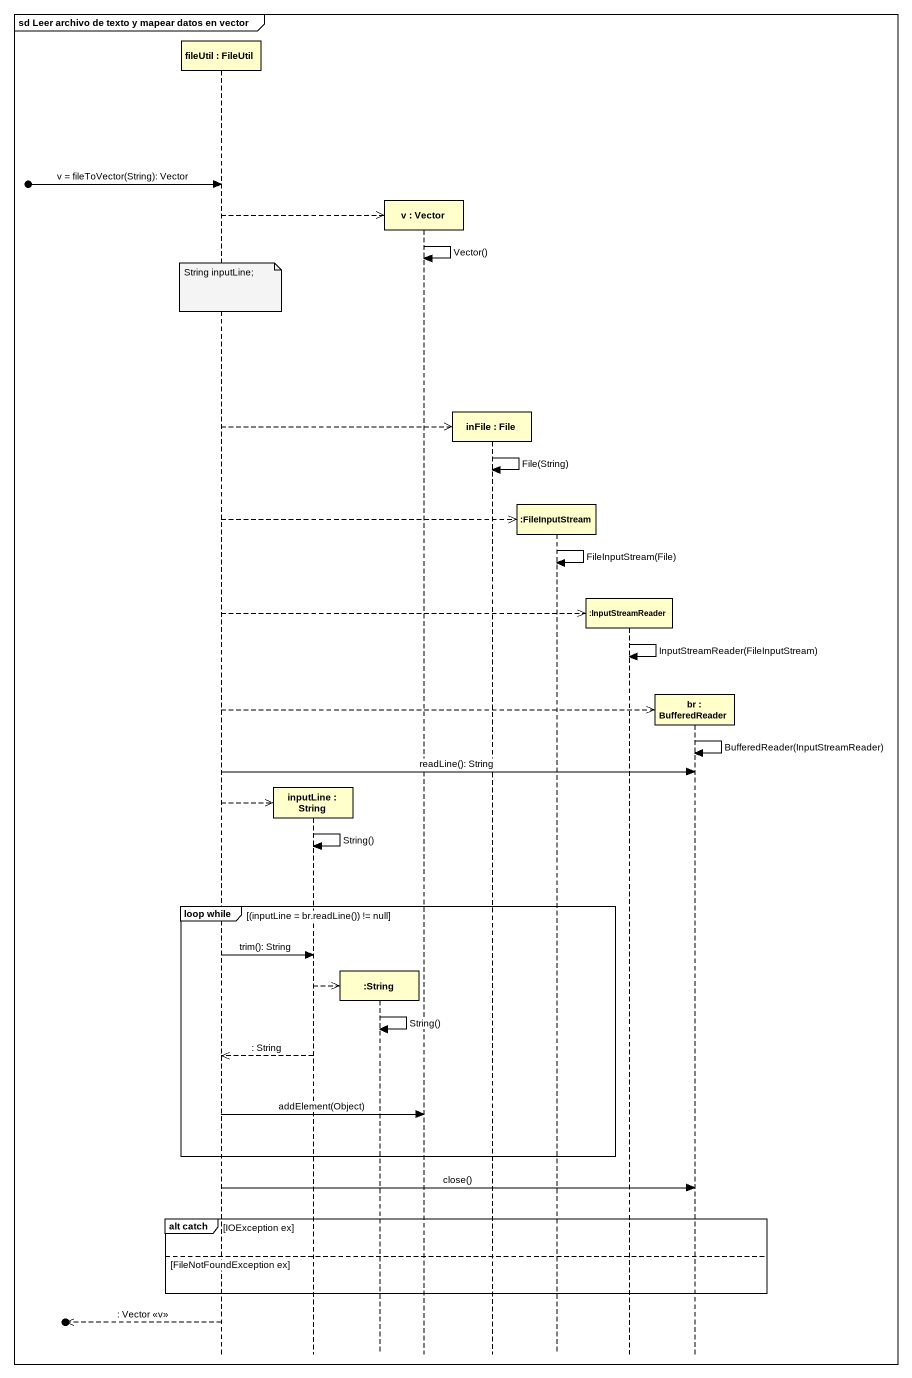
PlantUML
@startuml
mainframe sd Leer archivo de texto y mapear datos en vector
hide footbox
participant "fileUtil : FileUtil" as fileUtil
participant "inputLine : String" as inputLine
participant ":String" as String
participant "v : Vector" as v
participant "inFile : File" as inFile
participant ":FileInputStream" as FileInputStream
participant ":InputStreamReader" as InputStreamReader
participant "br : BufferedReader" as br

[o-> fileUtil : v = fileToVector(String): Vector
fileUtil -->> v **
v -> v : Vector()
note over fileUtil : String inputLine;
fileUtil -->> inFile **
inFile -> inFile : File(String)
fileUtil -->> FileInputStream **
FileInputStream -> FileInputStream : FileInputStream(File)
fileUtil -->> InputStreamReader **
InputStreamReader -> InputStreamReader : InputStreamReader(FileInputStream)
fileUtil -->> br **
br -> br : BufferedReader(InputStreamReader)
fileUtil -> br : readLine(): String
fileUtil -->> inputLine **
inputLine -> inputLine : String()
group loop while [(inputLine = br.readLine()) != null]
  fileUtil -> inputLine : trim(): String
  inputLine -->> String **
  String -> String : String()
  inputLine -->> fileUtil : : String
  fileUtil -> v : addElement(Object)
end
fileUtil -> br : close()
group alt catch [IOException ex]
else FileNotFoundException ex
end
[o<<-- fileUtil : : Vector <<v>>
@enduml
